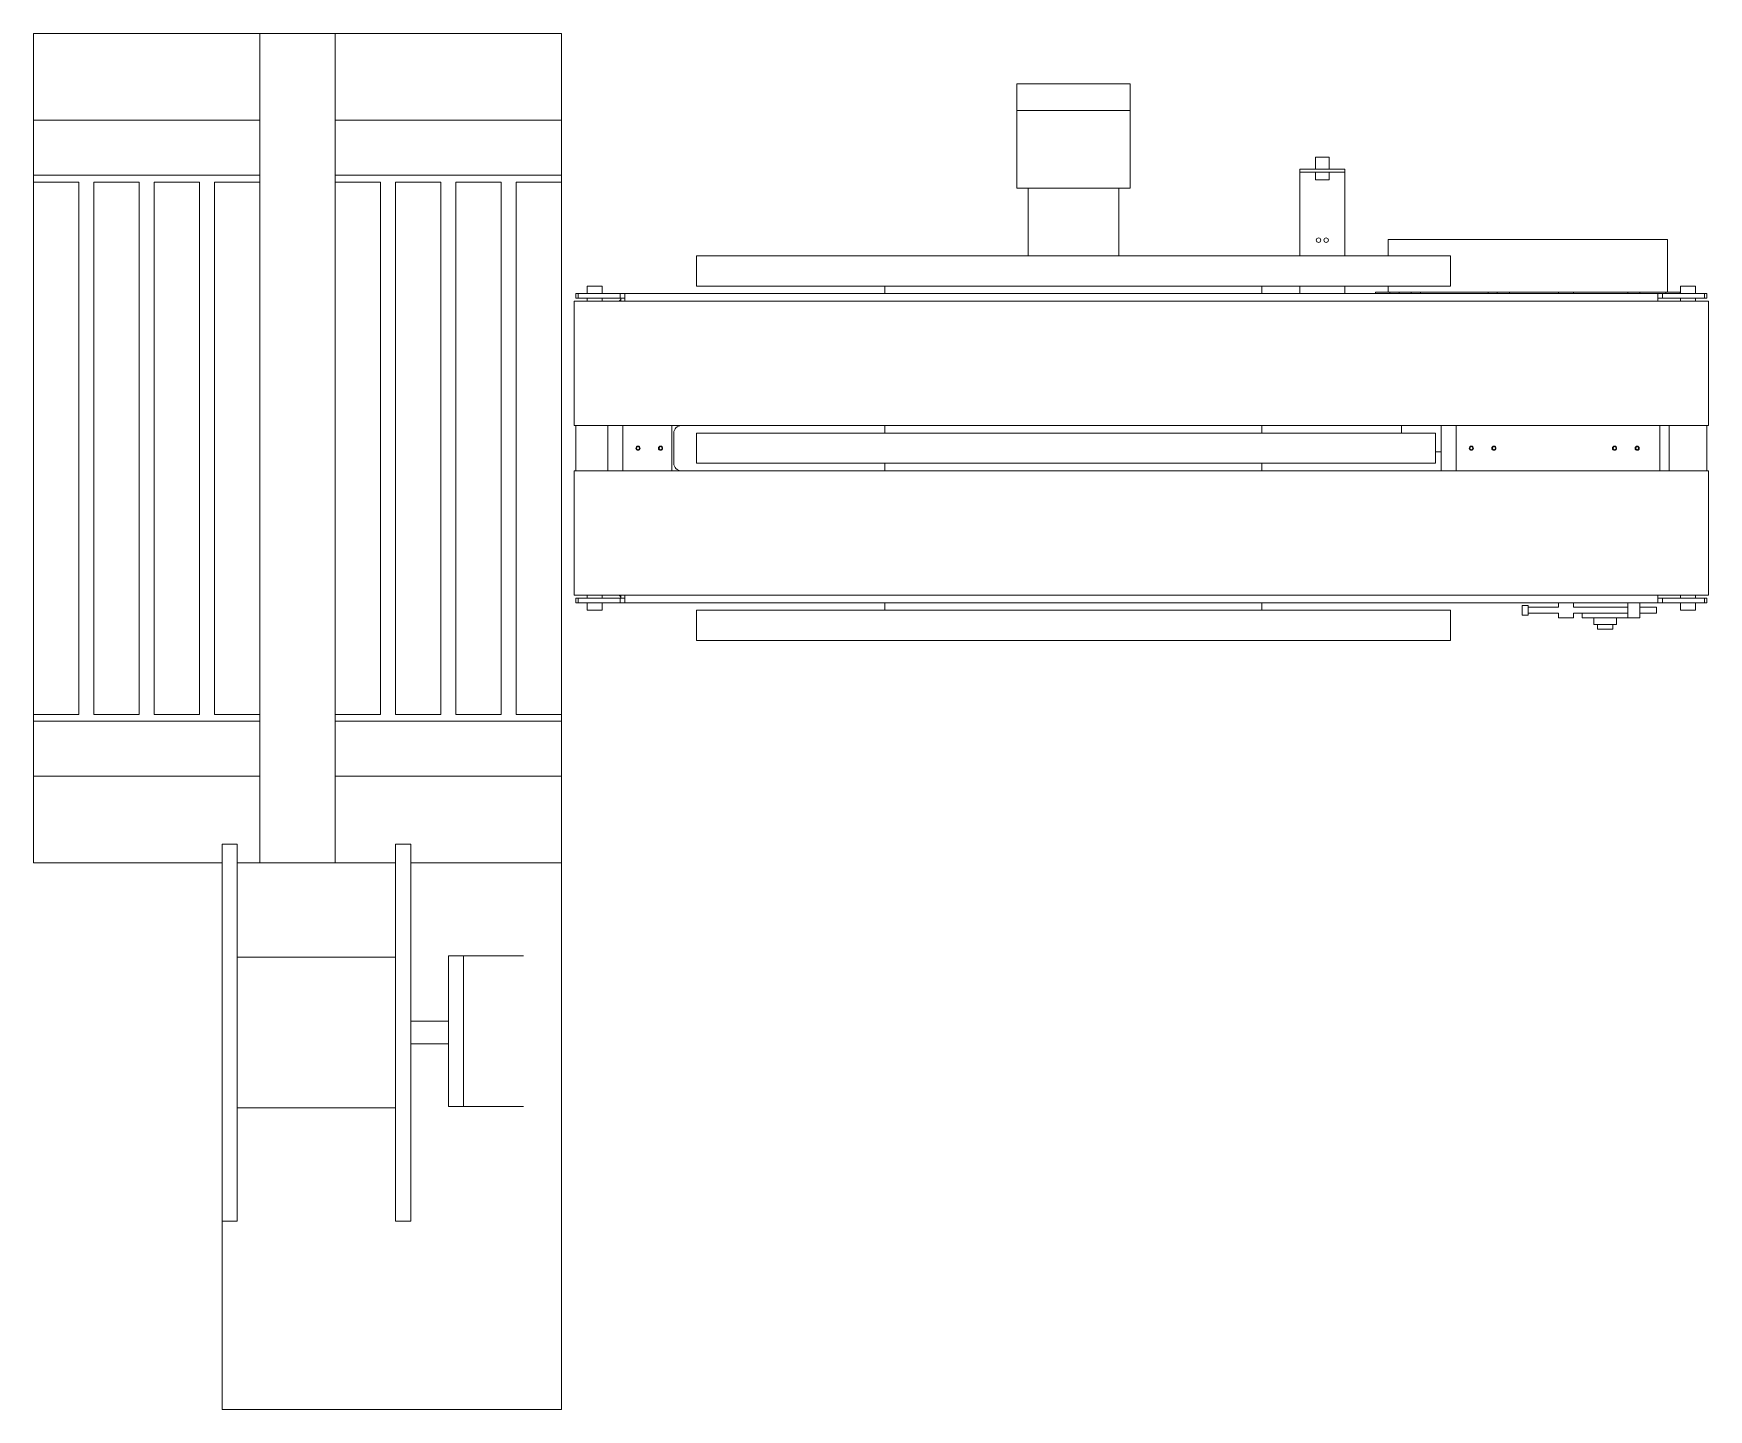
# Model space of a CAD drawing. Header units: inches. Extents: x -26985 to 86262, y -10753 to 149570.
# Drawn here: x 9860 to 12081, y 135117 to 136942 of the extents above; entities that cross this region are included whole.
import ezdxf

# ---------------------------------------------------------------- set-up
doc = ezdxf.new("R2010")
doc.units = ezdxf.units.IN
doc.header["$MEASUREMENT"] = 0

msp = doc.modelspace()

# ---------------------------------------------------------------- linework, layer by layer
at = {"color": 0, "linetype": 'Continuous', "lineweight": 0}
for p, q in [((9860.4, 136827.3), (9860.4, 136942.3)), ((9860.4, 136942.3), (10160.4, 136942.3)), ((10160.4, 136942.3), (10160.4, 135842.3)), ((10260.4, 136942.3), (10160.4, 136942.3)), ((10260.4, 136942.3), (10560.4, 136942.3)), ((10260.4, 135842.3), (10260.4, 136942.3)), ((10560.4, 136942.3), (10560.4, 136827.3)), ((11314.4, 136875.6), (11164.4, 136875.6)), ((11164.4, 136875.6), (11164.4, 136840.3)), ((11314.4, 136840.3), (11314.4, 136875.6)), ((11314.4, 136840.3), (11164.4, 136840.3)), ((11164.4, 136840.3), (11164.4, 136737)), ((11314.4, 136840.3), (11314.4, 136737)), ((9860.4, 136827.3), (10160.4, 136827.3)), ((9860.4, 136754.3), (9860.4, 136827.3)), ((9860.4, 136827.3), (10160.4, 136827.3)), ((10260.4, 136827.3), (10560.4, 136827.3)), ((10260.4, 136827.3), (10560.4, 136827.3)), ((10560.4, 136827.3), (10560.4, 136754.3)), ((11578.4, 136778.3), (11560.4, 136778.3)), ((11560.4, 136778.3), (11560.4, 136762.3)), ((11578.4, 136778.3), (11578.4, 136762.3)), ((9860.4, 136745.3), (9860.4, 136754.3)), ((10160.4, 136754.3), (9860.4, 136754.3)), ((10560.4, 136754.3), (10260.4, 136754.3)), ((10560.4, 136754.3), (10560.4, 136745.3)), ((11599.4, 136762.3), (11539.4, 136762.3)), ((11539.4, 136762.3), (11539.4, 136758.3)), ((11539.4, 136758.3), (11539.4, 136647.3)), ((11599.4, 136758.3), (11539.4, 136758.3)), ((11560.4, 136758.3), (11560.4, 136748.3)), ((11560.4, 136748.3), (11578.4, 136748.3)), ((11578.4, 136758.3), (11578.4, 136748.3)), ((11599.4, 136762.3), (11599.4, 136758.3)), ((11599.4, 136758.3), (11599.4, 136647.3)), ((9860.4, 136745.3), (9920.4, 136745.3)), ((9860.4, 136745.3), (9860.4, 136039.3)), ((9920.4, 136745.3), (9920.4, 136039.3)), ((9940.4, 136745.3), (10000.4, 136745.3)), ((9940.4, 136745.3), (9940.4, 136039.3)), ((10000.4, 136745.3), (10000.4, 136039.3)), ((10020.4, 136745.3), (10080.4, 136745.3)), ((10020.4, 136745.3), (10020.4, 136039.3)), ((10080.4, 136745.3), (10080.4, 136039.3)), ((10100.4, 136745.3), (10160.4, 136745.3)), ((10100.4, 136745.3), (10100.4, 136039.3)), ((10320.4, 136745.3), (10260.4, 136745.3)), ((10320.4, 136039.3), (10320.4, 136745.3)), ((10400.4, 136745.3), (10340.4, 136745.3)), ((10340.4, 136039.3), (10340.4, 136745.3)), ((10400.4, 136039.3), (10400.4, 136745.3)), ((10480.4, 136745.3), (10420.4, 136745.3)), ((10420.4, 136039.3), (10420.4, 136745.3)), ((10480.4, 136039.3), (10480.4, 136745.3)), ((10560.4, 136745.3), (10500.4, 136745.3)), ((10500.4, 136039.3), (10500.4, 136745.3)), ((10560.4, 136039.3), (10560.4, 136745.3)), ((11314.4, 136737), (11164.4, 136737)), ((11179.4, 136647.3), (11179.4, 136737)), ((11299.4, 136737), (11299.4, 136647.3)), ((11656.9, 136669.3), (11656.9, 136647.3)), ((11656.9, 136669.3), (12026.9, 136669.3)), ((12026.9, 136669.3), (12026.9, 136599.3)), ((10739.4, 136647.3), (11739.4, 136647.3)), ((10739.4, 136607.3), (10739.4, 136647.3)), ((11739.4, 136607.3), (11739.4, 136647.3)), ((10579.4, 136597.3), (10582.7, 136597.3)), ((10579.4, 136591.3), (10579.4, 136597.3)), ((10601.9, 136597.3), (10582.7, 136597.3)), ((10582.7, 136591.3), (10582.7, 136597.3)), ((10614.4, 136607.3), (10594.4, 136607.3)), ((10594.4, 136607.3), (10594.4, 136597.3)), ((10601.9, 136597.3), (10638.4, 136597.3)), ((10614.4, 136607.3), (10614.4, 136597.3)), ((10638.4, 136597.3), (10644.4, 136597.3)), ((10638.4, 136597.3), (10638.4, 136591.3)), ((10644.4, 136597.3), (12014.4, 136597.3)), ((10644.4, 136587.3), (10644.4, 136597.3)), ((10739.4, 136607.3), (11739.4, 136607.3)), ((10989.4, 136607.3), (10989.4, 136597.3)), ((11489.4, 136597.3), (11489.4, 136607.3)), ((11539.4, 136607.3), (11539.4, 136597.3)), ((11599.4, 136607.3), (11599.4, 136597.3)), ((11642.9, 136599.3), (11639.9, 136599.3)), ((11639.9, 136599.3), (11639.9, 136597.3)), ((11656.9, 136599.3), (11642.9, 136599.3)), ((11656.9, 136607.3), (11656.9, 136599.3)), ((11656.9, 136599.3), (12026.9, 136599.3)), ((11658.9, 136599.3), (11658.9, 136597.3)), ((11671.4, 136599.3), (11671.4, 136597.3)), ((11687.4, 136599.3), (11687.4, 136597.3)), ((11699.4, 136597.3), (11699.4, 136599.3)), ((11789.4, 136597.3), (11789.4, 136599.3)), ((11801.4, 136599.3), (11801.4, 136597.3)), ((11817.4, 136599.3), (11817.4, 136597.3)), ((11882.4, 136599.3), (11882.4, 136597.3)), ((11902.4, 136599.3), (11902.4, 136597.3)), ((11974.4, 136597.3), (11974.4, 136599.3)), ((11974.4, 136599.3), (11974.4, 136597.3)), ((11990.4, 136597.3), (11990.4, 136599.3)), ((11990.4, 136599.3), (11990.4, 136597.3)), ((12014.4, 136597.3), (12020.4, 136597.3)), ((12014.4, 136597.3), (12014.4, 136587.3)), ((12020.4, 136597.3), (12056.9, 136597.3)), ((12020.4, 136591.3), (12020.4, 136597.3)), ((12024.9, 136599.3), (12024.9, 136597.3)), ((12026.9, 136599.3), (12040.9, 136599.3)), ((12040.9, 136599.3), (12043.9, 136599.3)), ((12043.9, 136599.3), (12043.9, 136597.3)), ((12064.4, 136607.3), (12044.4, 136607.3)), ((12044.4, 136607.3), (12044.4, 136597.3)), ((12076.2, 136597.3), (12056.9, 136597.3)), ((12064.4, 136607.3), (12064.4, 136597.3)), ((12076.2, 136597.3), (12079.4, 136597.3)), ((12076.2, 136591.3), (12076.2, 136597.3)), ((12079.4, 136591.3), (12079.4, 136597.3)), ((10577.4, 136587.3), (10604.4, 136587.3)), ((10577.4, 136587.3), (10577.4, 136422.3)), ((10582.7, 136591.3), (10579.4, 136591.3)), ((10601.9, 136591.3), (10582.7, 136591.3)), ((10594.4, 136591.3), (10594.4, 136587.3)), ((10638.4, 136591.3), (10601.9, 136591.3)), ((10604.4, 136587.3), (12054.4, 136587.3)), ((10614.4, 136591.3), (10614.4, 136587.3)), ((10644.4, 136591.3), (10638.4, 136591.3)), ((10639.4, 136587.3), (10639.4, 136591.3)), ((12020.4, 136591.3), (12014.4, 136591.3)), ((12020.4, 136591.3), (12056.9, 136591.3)), ((12044.4, 136591.3), (12044.4, 136587.3)), ((12054.4, 136587.3), (12081.4, 136587.3)), ((12076.2, 136591.3), (12056.9, 136591.3)), ((12064.4, 136591.3), (12064.4, 136587.3)), ((12076.2, 136591.3), (12079.4, 136591.3)), ((12081.4, 136587.3), (12081.4, 136422.3)), ((10604.4, 136422.3), (10577.4, 136422.3)), ((10579.4, 136422.3), (10579.4, 136362.3)), ((10604.4, 136422.3), (12054.4, 136422.3)), ((10622.1, 136362.3), (10622.1, 136422.3)), ((10641.9, 136362.3), (10641.9, 136422.3)), ((10641.9, 136422.3), (10706.9, 136422.3)), ((10706.9, 136362.3), (10706.9, 136422.3)), ((10989.4, 136422.3), (10989.4, 136412.3)), ((11489.4, 136412.3), (11489.4, 136422.3)), ((11674.2, 136422.3), (11674.2, 136412.3)), ((11727.1, 136362.3), (11727.1, 136422.3)), ((11746.9, 136362.3), (11746.9, 136422.3)), ((11746.9, 136422.3), (12016.9, 136422.3)), ((12016.9, 136362.3), (12016.9, 136422.3)), ((12029.4, 136422.3), (12029.4, 136362.3)), ((12081.4, 136422.3), (12054.4, 136422.3)), ((12079.4, 136422.3), (12079.4, 136362.3)), ((10709.4, 136372.3), (10709.4, 136412.3)), ((10739.4, 136412.3), (11719.4, 136412.3)), ((10739.4, 136412.3), (10739.4, 136372.3)), ((11719.4, 136412.3), (11719.4, 136372.3)), ((10739.4, 136372.3), (11719.4, 136372.3)), ((10989.4, 136372.3), (10989.4, 136362.3)), ((11489.4, 136362.3), (11489.4, 136372.3)), ((11727.1, 136387.4), (11719.4, 136387.4)), ((10604.4, 136362.3), (10577.4, 136362.3)), ((10577.4, 136362.3), (10577.4, 136197.3)), ((10604.4, 136362.3), (12054.4, 136362.3)), ((10641.9, 136362.3), (10706.9, 136362.3)), ((11746.9, 136362.3), (12016.9, 136362.3)), ((12081.4, 136362.3), (12054.4, 136362.3)), ((12081.4, 136362.3), (12081.4, 136197.3)), ((10577.4, 136197.3), (10604.4, 136197.3)), ((10579.4, 136187.3), (10579.4, 136193.3)), ((10579.4, 136193.3), (10582.7, 136193.3)), ((10582.7, 136187.3), (10582.7, 136193.3)), ((10601.9, 136193.3), (10582.7, 136193.3)), ((10594.4, 136197.3), (10594.4, 136193.3)), ((10601.9, 136193.3), (10638.4, 136193.3)), ((10604.4, 136197.3), (12054.4, 136197.3)), ((10614.4, 136197.3), (10614.4, 136193.3)), ((10638.4, 136187.3), (10638.4, 136193.3)), ((10638.4, 136193.3), (10644.4, 136193.3)), ((10639.4, 136193.3), (10639.4, 136197.3)), ((10644.4, 136187.3), (10644.4, 136197.3)), ((12014.4, 136197.3), (12014.4, 136187.3)), ((12020.4, 136193.3), (12014.4, 136193.3)), ((12020.4, 136187.3), (12020.4, 136193.3)), ((12020.4, 136193.3), (12056.9, 136193.3)), ((12044.4, 136197.3), (12044.4, 136193.3)), ((12054.4, 136197.3), (12081.4, 136197.3)), ((12076.2, 136193.3), (12056.9, 136193.3)), ((12064.4, 136197.3), (12064.4, 136193.3)), ((12076.2, 136187.3), (12076.2, 136193.3)), ((12076.2, 136193.3), (12079.4, 136193.3)), ((12079.4, 136187.3), (12079.4, 136193.3)), ((10582.7, 136187.3), (10579.4, 136187.3)), ((10582.7, 136187.3), (10601.9, 136187.3)), ((10594.4, 136187.3), (10594.4, 136177.3)), ((10594.4, 136177.3), (10614.4, 136177.3)), ((10638.4, 136187.3), (10601.9, 136187.3)), ((10614.4, 136187.3), (10614.4, 136177.3)), ((10638.4, 136187.3), (10644.4, 136187.3)), ((10644.4, 136187.3), (12014.4, 136187.3)), ((10739.4, 136177.3), (11739.4, 136177.3)), ((10739.4, 136177.3), (10739.4, 136137.3)), ((10989.4, 136187.3), (10989.4, 136177.3)), ((11489.4, 136177.3), (11489.4, 136187.3)), ((11739.4, 136177.3), (11739.4, 136137.3)), ((11834.4, 136170.8), (11834.4, 136183.8)), ((11834.4, 136183.8), (11842.4, 136183.8)), ((11834.4, 136170.8), (11842.4, 136170.8)), ((11842.4, 136183.8), (11842.4, 136170.8)), ((11882.4, 136181.3), (11842.4, 136181.3)), ((11882.4, 136173.3), (11842.4, 136173.3)), ((11882.4, 136187.3), (11882.4, 136181.3)), ((11882.4, 136173.3), (11882.4, 136167.3)), ((11902.4, 136187.3), (11902.4, 136181.3)), ((11974.4, 136181.3), (11902.4, 136181.3)), ((11974.4, 136173.3), (11902.4, 136173.3)), ((11902.4, 136173.3), (11902.4, 136167.3)), ((11913.9, 136167.3), (11913.9, 136173.3)), ((11974.4, 136187.3), (11974.4, 136167.3)), ((11990.4, 136187.3), (11990.4, 136167.3)), ((12012.4, 136181.3), (11990.4, 136181.3)), ((12012.4, 136173.3), (11990.4, 136173.3)), ((12012.4, 136173.3), (12012.4, 136181.3)), ((12014.4, 136187.3), (12020.4, 136187.3)), ((12020.4, 136187.3), (12056.9, 136187.3)), ((12044.4, 136187.3), (12044.4, 136177.3)), ((12044.4, 136177.3), (12064.4, 136177.3)), ((12056.9, 136187.3), (12076.2, 136187.3)), ((12064.4, 136187.3), (12064.4, 136177.3)), ((12076.2, 136187.3), (12079.4, 136187.3)), ((11882.4, 136167.3), (11902.4, 136167.3)), ((11974.4, 136167.3), (11913.9, 136167.3)), ((11929.4, 136158.3), (11929.4, 136167.3)), ((11959.4, 136158.3), (11929.4, 136158.3)), ((11934.4, 136158.3), (11934.4, 136152.3)), ((11934.4, 136152.3), (11954.4, 136152.3)), ((11954.4, 136158.3), (11954.4, 136152.3)), ((11959.4, 136158.3), (11959.4, 136167.3)), ((11974.4, 136167.3), (11990.4, 136167.3)), ((10739.4, 136137.3), (11739.4, 136137.3)), ((9860.4, 136030.3), (9860.4, 136039.3)), ((9920.4, 136039.3), (9860.4, 136039.3)), ((10000.4, 136039.3), (9940.4, 136039.3)), ((10080.4, 136039.3), (10020.4, 136039.3)), ((10160.4, 136039.3), (10100.4, 136039.3)), ((10260.4, 136039.3), (10320.4, 136039.3)), ((10340.4, 136039.3), (10400.4, 136039.3)), ((10420.4, 136039.3), (10480.4, 136039.3)), ((10500.4, 136039.3), (10560.4, 136039.3)), ((10560.4, 136039.3), (10560.4, 136030.3)), ((9860.4, 135957.3), (9860.4, 136030.3)), ((9860.4, 136030.3), (10160.4, 136030.3)), ((10260.4, 136030.3), (10560.4, 136030.3)), ((10560.4, 136030.3), (10560.4, 135957.3)), ((10160.4, 135957.3), (9860.4, 135957.3)), ((9860.4, 135842.3), (9860.4, 135957.3)), ((10160.4, 135957.3), (9860.4, 135957.3)), ((10560.4, 135957.3), (10260.4, 135957.3)), ((10560.4, 135957.3), (10260.4, 135957.3)), ((10560.4, 135957.3), (10560.4, 135842.3)), ((10110.6, 135367.3), (10110.6, 135867.3)), ((10110.6, 135867.3), (10130.6, 135867.3)), ((10130.6, 135867.3), (10130.6, 135367.3)), ((10340.6, 135367.3), (10340.6, 135867.3)), ((10340.6, 135867.3), (10360.6, 135867.3)), ((10360.6, 135867.3), (10360.6, 135367.3)), ((10110.6, 135842.3), (9860.4, 135842.3)), ((10160.4, 135842.3), (10130.6, 135842.3)), ((10260.4, 135842.3), (10160.4, 135842.3)), ((10340.6, 135842.3), (10260.4, 135842.3)), ((10560.4, 135842.3), (10360.6, 135842.3)), ((10560.4, 135117.3), (10560.4, 135842.3)), ((10340.6, 135717.3), (10130.6, 135717.3)), ((10410.6, 135719), (10410.6, 135519)), ((10410.6, 135719), (10430.6, 135719)), ((10430.6, 135719), (10430.6, 135519)), ((10430.6, 135719), (10510.2, 135719)), ((10360.6, 135632.3), (10410.6, 135632.3)), ((10360.6, 135602.3), (10410.6, 135602.3)), ((10340.6, 135517.3), (10130.6, 135517.3)), ((10410.6, 135519), (10430.6, 135519)), ((10430.6, 135519), (10510.2, 135519)), ((10110.6, 135367.3), (10110.6, 135117.3)), ((10110.6, 135367.3), (10130.6, 135367.3)), ((10340.6, 135367.3), (10360.6, 135367.3)), ((10560.4, 135117.3), (10110.6, 135117.3))]:
    msp.add_line(p, q, dxfattribs=at)
at = {"color": 0, "linetype": 'Continuous', "lineweight": 0, "extrusion": (3.05968e-34, 8.10423e-19, -1)}
for centre in [(-11564.4, 136668.3), (-11574.4, 136668.3)]:
    msp.add_circle(centre, 3, dxfattribs=at)
at = {"color": 0, "linetype": 'Continuous', "lineweight": 0}
for centre in [(10661.9, 136392.3), (11766.9, 136392.3)]:
    msp.add_circle(centre, 2.75, dxfattribs=at)
at = {"color": 0, "linetype": 'Continuous', "lineweight": 0, "extrusion": (-2.04183e-33, 8.10423e-19, -1)}
for centre in [(-10661.9, 136392.3), (-10691.9, 136392.3), (-11766.9, 136392.3), (-11796.9, 136392.3), (-11956.9, 136392.3), (-11986.9, 136392.3)]:
    msp.add_circle(centre, 2.1, dxfattribs=at)
at = {"color": 0, "linetype": 'Continuous', "lineweight": 0, "extrusion": (-4.1762e-33, 8.10423e-19, -1)}
for centre in [(-10691.9, 136392.3), (-11796.9, 136392.3), (-11956.9, 136392.3), (-11986.9, 136392.3)]:
    msp.add_circle(centre, 2.75, dxfattribs=at)
at = {"color": 0, "linetype": 'Continuous', "lineweight": 0}
for centre, radius, start, end in [((10659.4, 136567.3), 30, 131.8103, 138.1897), ((10719.4, 136372.3), 10, 180, 270)]:
    msp.add_arc(centre, radius, start, end, dxfattribs=at)
at = {"color": 0, "linetype": 'Continuous', "lineweight": 0, "extrusion": (3.05968e-34, 8.10423e-19, -1)}
msp.add_arc((-10719.4, 136412.3), 10, 0, 90, dxfattribs=at)
at = {"color": 0, "linetype": 'Continuous', "lineweight": 0, "extrusion": (4.80788e-33, 8.10423e-19, -1)}
msp.add_arc((-11739.4, 136412.3), 10, 90, 90.2057, dxfattribs=at)
at = {"color": 0, "linetype": 'Continuous', "lineweight": 0, "extrusion": (-4.37208e-35, 8.10423e-19, -1)}
msp.add_arc((-11739.4, 136372.3), 10, 269.7943, 270, dxfattribs=at)
at = {"color": 0, "linetype": 'Continuous', "lineweight": 0, "extrusion": (-1.12151e-30, 8.10423e-19, -1)}
msp.add_arc((-10659.4, 136217.3), 30, 311.8103, 318.1897, dxfattribs=at)

doc.saveas('drawing.dxf')
